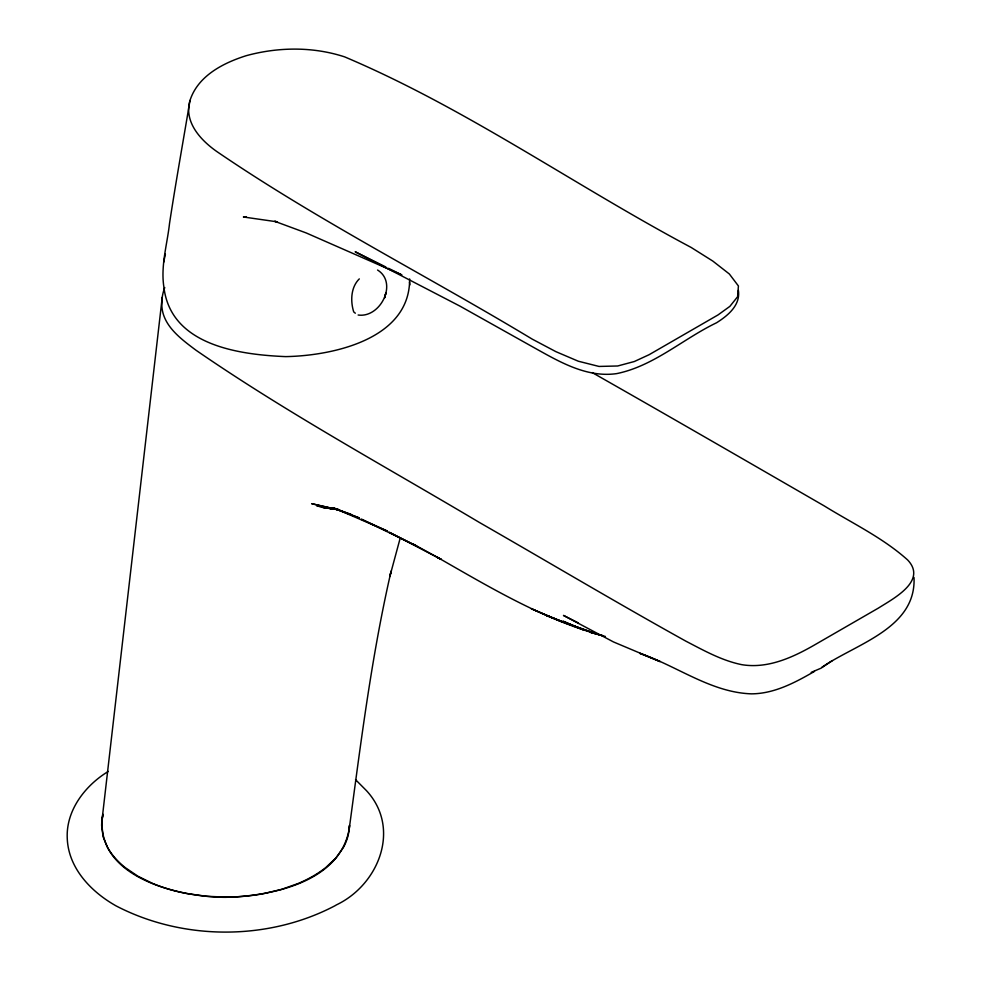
<?xml version="1.0" encoding="UTF-8"?>
<svg xmlns="http://www.w3.org/2000/svg" width="981" height="981" viewBox="0 0 981 981"><rect width="100%" height="100%" fill="white"/><g stroke="black" fill="none" stroke-linecap="round" stroke-linejoin="round"><path stroke-width="1.47" d="M914.01 577.466C916.426 628.502 855.996 643.695 821.82 667.338M189.983 100.479C183.668 122.024 200.7 140.283 216.985 151.65C318.052 220.615 427.642 276.029 532.291 339.168L555.908 351.664L578.287 361.216L599.011 366.44L617.687 365.987L634.364 361.511L649.14 354.693L718.055 314.913L729.864 306.379L737.602 296.74L738.411 285.962L729.349 273.993L712.819 261.081L691.151 247.445C574.964 185.667 466.196 108.339 344.674 56.886C312.988 46.512 278.31 46.929 246.292 55.672C223.239 62.943 197.892 75.856 189.983 100.479C183.14 141.522 175.746 182.478 169.505 223.619C167.162 244.649 160.59 265.728 163.876 287.004C170.633 345.251 238.665 354.644 285.667 356.618C332.988 355.735 410.144 339.046 409.629 278.923M738.411 290.462C740.581 305.349 727.743 315.686 716.571 322.761C683.046 338.85 653.935 365.999 616.742 373.602C586.405 378.016 558.68 361.351 533.247 347.2L459.942 306.121L355.171 251.774L385.852 266.991M102.024 820.018L162.245 297.28M348.905 831.226C360.677 744.187 371.394 656.792 391.125 571.089L389.813 576.57L400.273 537.809M102.809 814.402C93.256 877.112 178.395 897.137 225.458 897.333C272.08 896.119 342.798 881.784 349.677 825.61M163.655 262.283L165.384 254.177M359.304 278.886C350.793 287.212 350.327 301.118 353.712 311.897L355.33 313.209M832.354 660.581L821.097 668.159L811.201 672.365M108.29 771.422C85.396 785.291 66.034 810.11 67.235 837.995C68.155 867.425 90.178 890.871 114.397 904.923L115.844 905.77C182.895 940.791 268.009 940.951 335.012 905.733L336.458 904.874C378.96 884.592 401.204 828.197 366.465 790.649L355.527 779.637M814.5 671.396C795.137 682.531 774.389 693.726 751.446 693.849C710.98 692.5 677.111 666.001 639.906 653.371L660.09 661.574L613.456 641.93L563.474 615.418L578.349 622.923M246.366 216.678L243.398 216.985L277.427 221.865L274.692 221.289L306.219 232.951L401.867 274.938L388.525 268.316M332.019 508.477L329.273 508.366L338.065 509.372M337.783 509.286L322.835 507.533L339.512 509.862M338.04 509.47L316.924 506L339.218 509.961L311.664 503.682L336.802 509.421L334.239 508.538L359.254 517.919L333.43 507.815L387.544 531.162L361.4 519.194L416.79 546.098L389.261 532.278L441.119 559.354L413.32 544.136M605.387 636.461C544.737 620.446 490.451 587.644 436.435 556.791L441.119 559.354M358.139 315.011C380.505 318.273 398.176 282.786 377.562 270.033M602.383 635.553L590.721 632.438L602.542 635.651M334.239 508.538L350.965 514.24M592.193 372.572C669.802 416.667 747.068 461.364 824.371 505.988C852.452 523.351 882.937 537.784 907.67 559.992C927.572 580.96 893.299 598.606 878.473 608.048L814.23 645.13C792.415 657.626 767.522 668.956 741.759 664.664C721.771 660.593 703.782 650.452 685.854 641.157C616.35 602.579 548.06 561.855 479.108 522.297C384.221 465.828 286.942 412.891 195.942 350.192C180.492 338.58 161.031 324.564 161.84 302.896A125.887 72.68 0 0 1 164.747 287.568M409.518 282.087L409.886 284.895M349.297 825.622A125.887 72.68 0 0 1 343.24 847.719L335.833 858.093L325.655 867.645A125.887 72.68 0 0 1 298.249 883.464L281.706 889.35L263.742 893.617A125.887 72.68 0 0 1 225.458 897.125L206.084 896.254L187.212 893.617A125.887 72.68 0 0 1 152.668 883.464L137.88 876.192L125.286 867.658A125.887 72.68 0 0 1 107.689 847.707L103.115 836.805L101.632 825.634A125.887 72.68 0 0 1 103.177 814.438M385.876 292.939L384.626 297.795L385.876 292.939M593.554 632.855L560.47 621.181L593.554 632.855M578.263 627.742L546.343 615.43L578.263 627.742M560.507 621.169L531.334 608.747L560.507 621.169M571.813 624.946L563.045 621.206L582.873 629.679L571.813 624.946"/></g></svg>
